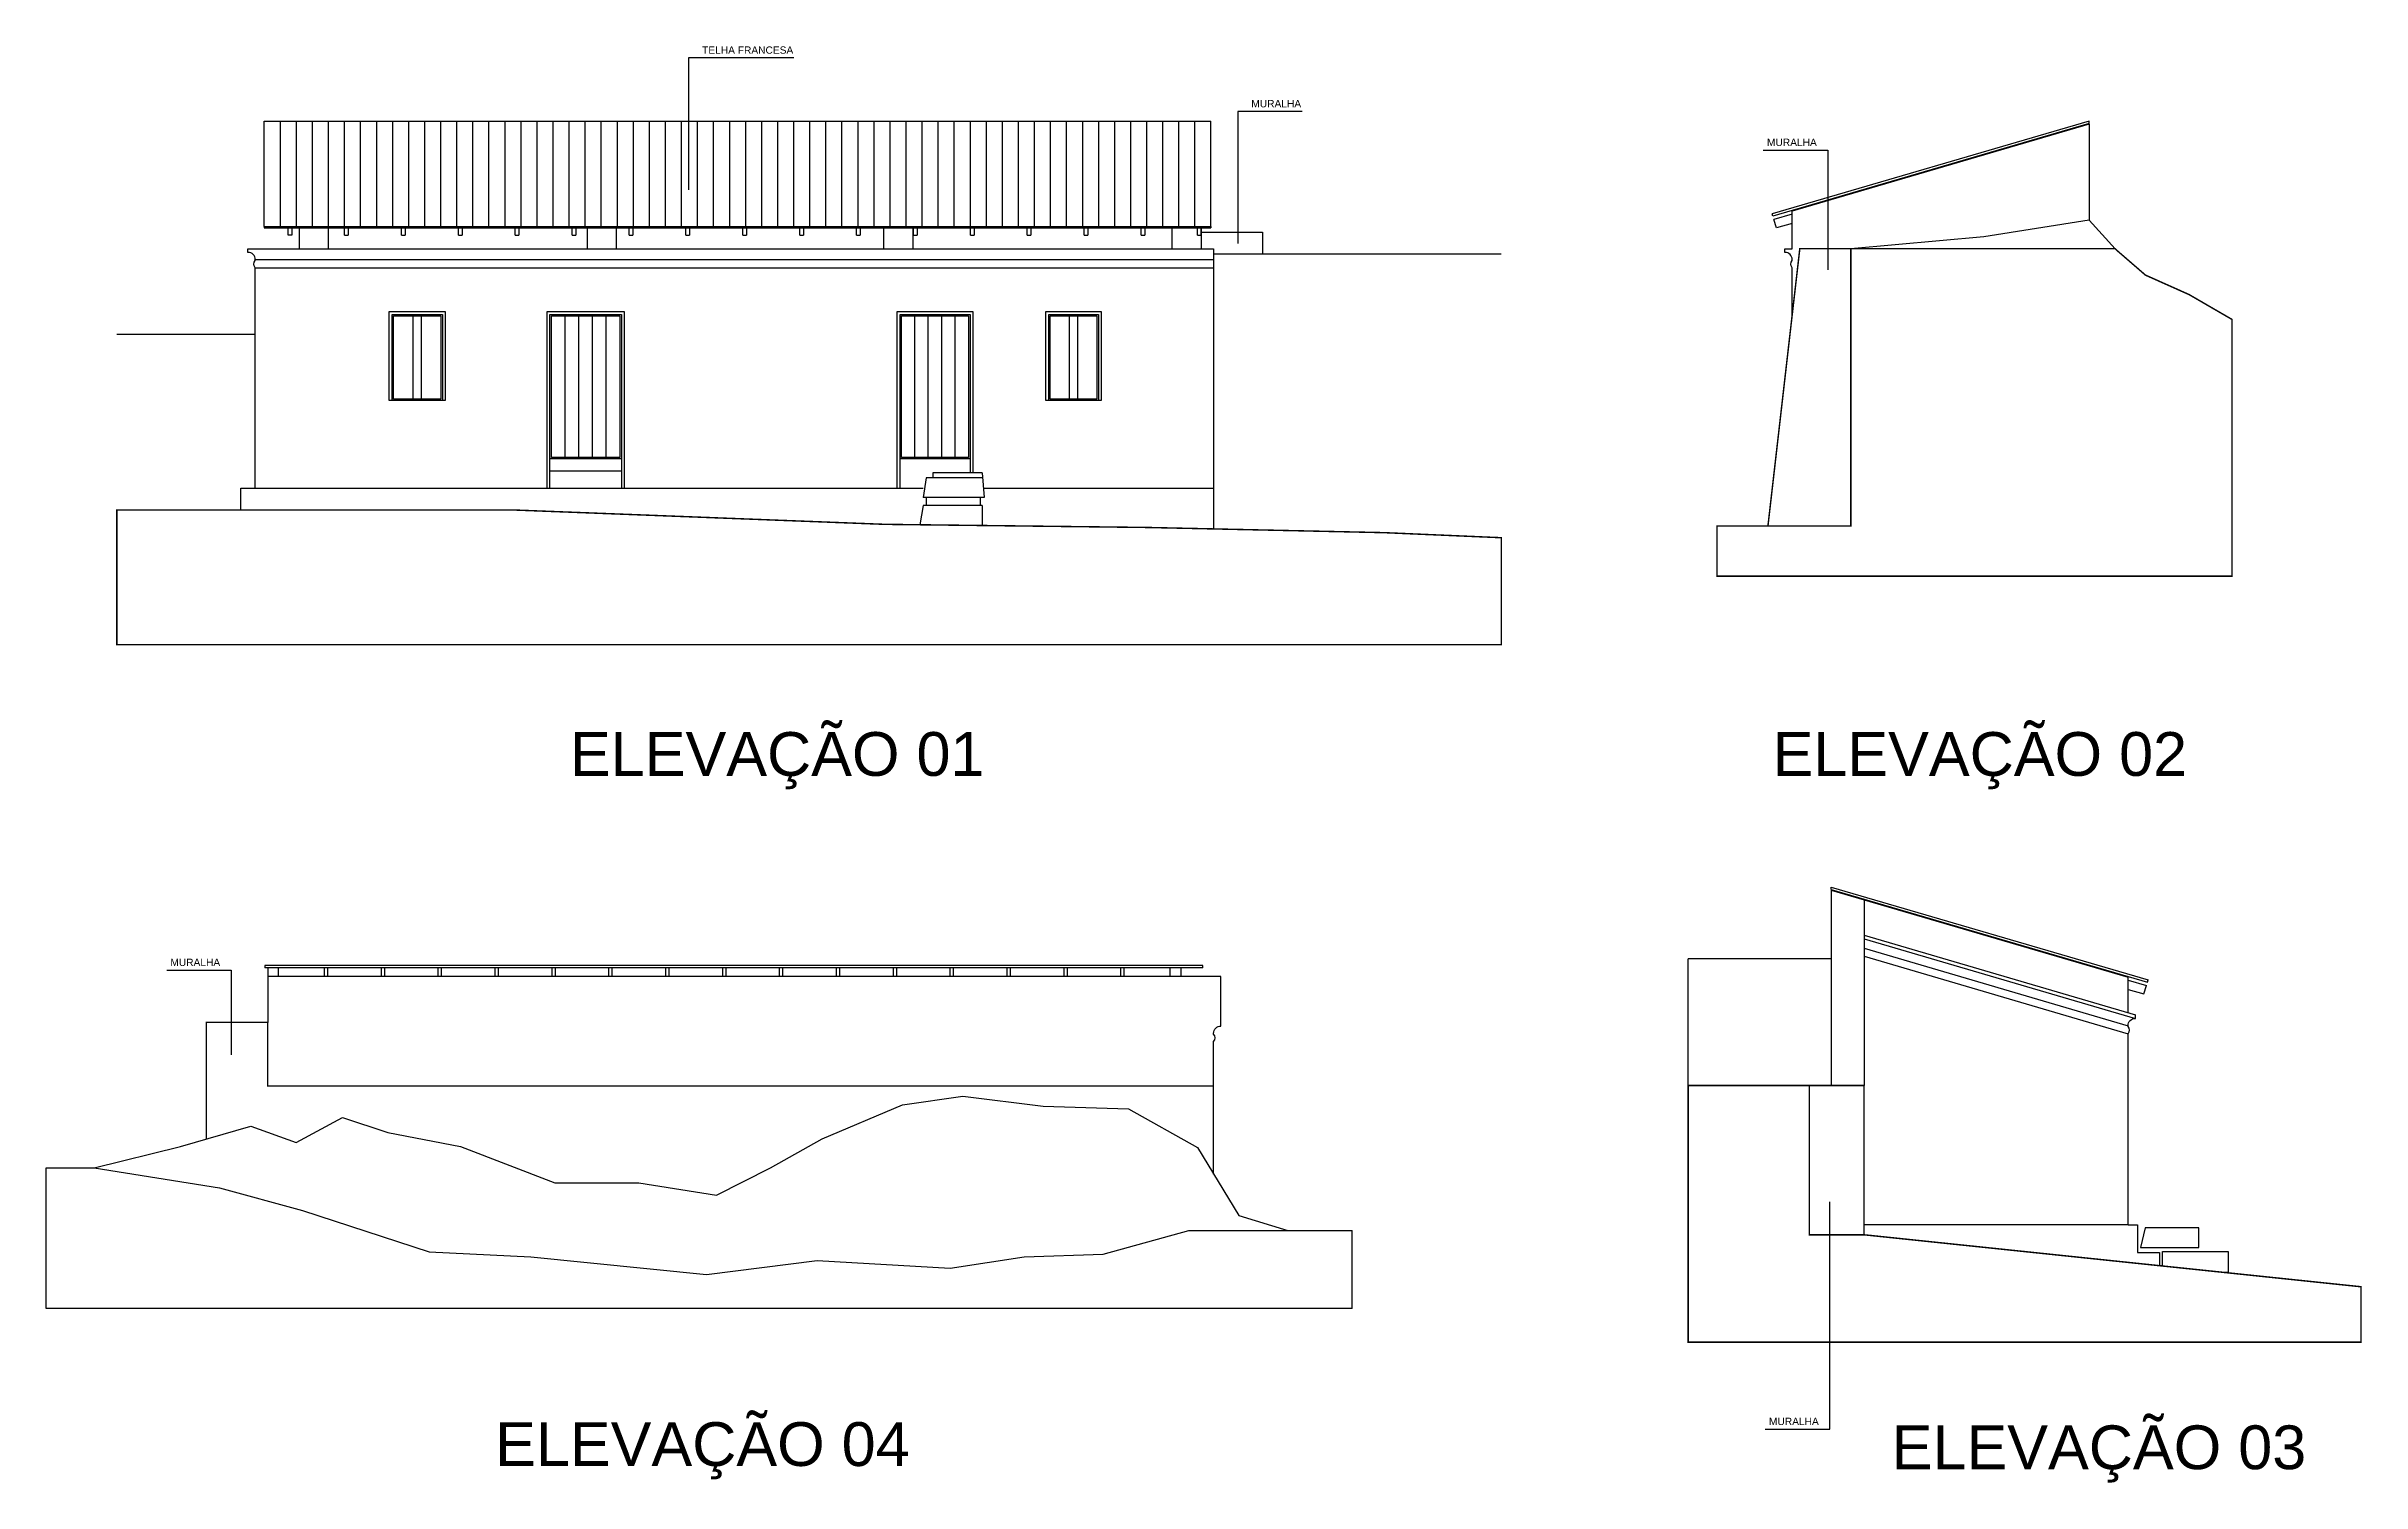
# Model space of a CAD drawing. Extents: x -15717 to -8144, y 2357 to 5009.
# Drawn here: x -11319 to -8144, y 3041 to 5009 of the extents above; entities that cross this region are included whole.
import ezdxf

# ---------------------------------------------------------------- set-up
doc = ezdxf.new("R2010")
doc.units = 0
doc.layers.add('PAREDE', color=7, linetype='CONTINUOUS')
doc.layers.add('PAREDE_FINA', color=7, linetype='CONTINUOUS')
doc.styles.add('TEXTO', font='ARIAL.TTF')

msp = doc.modelspace()

# ---------------------------------------------------------------- linework, layer by layer
at = {"layer": 'PAREDE', "const_width": 2}
for points in [[(-8844.67, 4731.82), (-8844.67, 4351.82), (-9028.08, 4351.82), (-9028.08, 4283.04), (-8321.94, 4283.04), (-8321.94, 4634.82), (-8380.8, 4668.92), (-8440.71, 4695.65), (-8480.3, 4729.87), (-8482.15, 4731.82), (-8914.67, 4731.82), (-8958.35, 4351.82)], [(-11052.37, 4373.82), (-10679.87, 4373.82), (-10169.02, 4354.07), (-9809, 4349.8), (-9484.55, 4342.69), (-9324, 4335.76), (-9324, 4189.15), (-11222.16, 4189.15), (-11222.16, 4373.82), (-11052.37, 4373.82)], [(-9718.37, 3584.22), (-11015.37, 3584.22), (-11015.37, 3671.46), (-11099.37, 3671.46), (-11099.37, 3511.74)], [(-8901.53, 3585), (-8901.53, 3380.42), (-8826.6, 3380.42)]]:
    msp.add_lwpolyline(points, dxfattribs=at)
msp.add_lwpolyline([(-8145.26, 3309.2), (-8145.26, 3233.23), (-9067.69, 3233.23), (-9067.69, 3585), (-8901.53, 3585), (-8826.6, 3585), (-8826.6, 3380.42)], close=True, dxfattribs=at)
at = {"layer": 'PAREDE'}
for points in [[(-8464.53, 3394), (-8451.53, 3394), (-8451.53, 3367), (-8451.53, 3356), (-8421.53, 3356), (-8421.53, 3338.08)], [(-8447.33, 3363.03), (-8367.33, 3363.03), (-8367.33, 3390.03), (-8441.09, 3390.03), (-8447.33, 3363.03)], [(-8417.3, 3337.64), (-8417.3, 3357.73), (-8327.3, 3357.73), (-8327.3, 3328.73), (-8332.11, 3328.73)]]:
    msp.add_lwpolyline(points, dxfattribs=at)
at = {"layer": 'PAREDE_FINA'}
for points in [[(-10294.17, 4993.44), (-10438.21, 4993.44), (-10438.21, 4812.42)], [(-11020.37, 4906.66), (-9722.37, 4906.66)], [(-11020.37, 4762.23), (-11020.37, 4906.66)], [(-10998.37, 4906.66), (-10998.37, 4762.23)], [(-10976.37, 4906.66), (-10976.37, 4762.23)], [(-10954.37, 4906.66), (-10954.37, 4762.23)], [(-10932.37, 4906.66), (-10932.37, 4762.23)], [(-10910.37, 4906.66), (-10910.37, 4762.23)], [(-10888.37, 4906.66), (-10888.37, 4762.23)], [(-10866.37, 4906.66), (-10866.37, 4762.23)], [(-10844.37, 4906.66), (-10844.37, 4762.23)], [(-10822.37, 4906.66), (-10822.37, 4762.23)], [(-10800.37, 4906.66), (-10800.37, 4762.23)], [(-10778.37, 4906.66), (-10778.37, 4762.23)], [(-10756.37, 4906.66), (-10756.37, 4762.23)], [(-10734.37, 4906.66), (-10734.37, 4762.23)], [(-10712.37, 4906.66), (-10712.37, 4762.23)], [(-10690.37, 4906.66), (-10690.37, 4762.23)], [(-10668.37, 4906.66), (-10668.37, 4762.23)], [(-10646.37, 4906.66), (-10646.37, 4762.23)], [(-10624.37, 4906.66), (-10624.37, 4762.23)], [(-10602.37, 4906.66), (-10602.37, 4762.23)], [(-10580.37, 4906.66), (-10580.37, 4762.23)], [(-10558.37, 4906.66), (-10558.37, 4762.23)], [(-10536.37, 4906.66), (-10536.37, 4762.23)], [(-10514.37, 4906.66), (-10514.37, 4762.23)], [(-10492.37, 4906.66), (-10492.37, 4762.23)], [(-10470.37, 4906.66), (-10470.37, 4762.23)], [(-10448.37, 4906.66), (-10448.37, 4762.23)], [(-10426.37, 4906.66), (-10426.37, 4762.23)], [(-10404.37, 4906.66), (-10404.37, 4762.23)], [(-10382.37, 4906.66), (-10382.37, 4762.23)], [(-10360.37, 4906.66), (-10360.37, 4762.23)], [(-10338.37, 4906.66), (-10338.37, 4762.23)], [(-10316.37, 4906.66), (-10316.37, 4762.23)], [(-10294.37, 4906.66), (-10294.37, 4762.23)], [(-10272.37, 4906.66), (-10272.37, 4762.23)], [(-10250.37, 4906.66), (-10250.37, 4762.23)], [(-10228.37, 4906.66), (-10228.37, 4762.23)], [(-10206.37, 4906.66), (-10206.37, 4762.23)], [(-10184.37, 4906.66), (-10184.37, 4762.23)], [(-10162.37, 4906.66), (-10162.37, 4762.23)], [(-10140.37, 4906.66), (-10140.37, 4762.23)], [(-10118.37, 4906.66), (-10118.37, 4762.23)], [(-10096.37, 4906.66), (-10096.37, 4762.23)], [(-10074.37, 4906.66), (-10074.37, 4762.23)], [(-10052.37, 4906.66), (-10052.37, 4762.23)], [(-10030.37, 4906.66), (-10030.37, 4762.23)], [(-10008.37, 4906.66), (-10008.37, 4762.23)], [(-9986.37, 4906.66), (-9986.37, 4762.23)], [(-9964.37, 4906.66), (-9964.37, 4762.23)], [(-9942.37, 4906.66), (-9942.37, 4762.23)], [(-9920.37, 4906.66), (-9920.37, 4762.23)], [(-9898.37, 4906.66), (-9898.37, 4762.23)], [(-9876.37, 4906.66), (-9876.37, 4762.23)], [(-9854.37, 4906.66), (-9854.37, 4762.23)], [(-9832.37, 4906.66), (-9832.37, 4762.23)], [(-9810.37, 4906.66), (-9810.37, 4762.23)], [(-9788.37, 4906.66), (-9788.37, 4762.23)], [(-9766.37, 4906.66), (-9766.37, 4762.23)], [(-9744.37, 4906.66), (-9744.37, 4762.23)], [(-9722.37, 4762.23), (-9722.37, 4906.66)], [(-9596.89, 4920.01), (-9685.21, 4920.01), (-9685.21, 4738.99)], [(-8518.09, 4906.66), (-8952.4, 4779.42)], [(-8518.09, 4903.53), (-8951.56, 4776.54)], [(-8518.09, 4902.49), (-8925.09, 4783.25)], [(-8518.09, 4903.53), (-8518.09, 4906.66)], [(-8518.09, 4902.49), (-8518.09, 4771.07)], [(-8964.7, 4867.01), (-8876.39, 4867.01), (-8876.39, 4703.07)], [(-11020.37, 4762.23), (-9722.37, 4762.23)], [(-11020.37, 4762.23), (-11020.37, 4760.23)], [(-9722.37, 4762.23), (-9722.37, 4760.23)], [(-8951.56, 4776.54), (-8952.4, 4779.42)], [(-8925.09, 4779.09), (-8950.16, 4771.74)], [(-8946.78, 4760.23), (-8950.16, 4771.74)], [(-8925.09, 4766.58), (-8946.78, 4760.23)], [(-8925.09, 4731.82), (-8925.09, 4783.25)], [(-8518.09, 4771.07), (-8662.18, 4748.05), (-8844.67, 4731.82)], [(-8482.15, 4731.82), (-8518.09, 4771.07)], [(-11020.37, 4760.23), (-9750.37, 4760.23)], [(-10987.37, 4750.23), (-10987.37, 4760.23)], [(-10982.37, 4750.23), (-10987.37, 4750.23)], [(-10982.37, 4760.23), (-10982.37, 4750.23)], [(-10972.37, 4760.23), (-10972.37, 4731.82)], [(-10932.37, 4760.23), (-10932.37, 4731.82)], [(-10909.87, 4750.23), (-10909.87, 4760.23)], [(-10909.87, 4750.23), (-10904.87, 4750.23)], [(-10904.87, 4760.23), (-10904.87, 4750.23)], [(-10831.87, 4750.23), (-10831.87, 4760.23)], [(-10831.87, 4750.23), (-10826.87, 4750.23)], [(-10826.87, 4760.23), (-10826.87, 4750.23)], [(-10753.87, 4750.23), (-10753.87, 4760.23)], [(-10753.87, 4750.23), (-10748.87, 4750.23)], [(-10748.87, 4760.23), (-10748.87, 4750.23)], [(-10675.87, 4750.23), (-10675.87, 4760.23)], [(-10675.87, 4750.23), (-10670.87, 4750.23)], [(-10670.87, 4760.23), (-10670.87, 4750.23)], [(-10597.87, 4750.23), (-10597.87, 4760.23)], [(-10597.87, 4750.23), (-10592.87, 4750.23)], [(-10592.87, 4760.23), (-10592.87, 4750.23)], [(-10577.37, 4760.23), (-10577.37, 4731.82)], [(-10537.37, 4760.23), (-10537.37, 4731.82)], [(-10519.87, 4750.23), (-10519.87, 4760.23)], [(-10519.87, 4750.23), (-10514.87, 4750.23)], [(-10514.87, 4760.23), (-10514.87, 4750.23)], [(-10441.87, 4750.23), (-10441.87, 4760.23)], [(-10441.87, 4750.23), (-10436.87, 4750.23)], [(-10436.87, 4760.23), (-10436.87, 4750.23)], [(-10363.87, 4750.23), (-10363.87, 4760.23)], [(-10363.87, 4750.23), (-10358.87, 4750.23)], [(-10358.87, 4760.23), (-10358.87, 4750.23)], [(-10285.87, 4750.23), (-10285.87, 4760.23)], [(-10285.87, 4750.23), (-10280.87, 4750.23)], [(-10280.87, 4760.23), (-10280.87, 4750.23)], [(-10207.87, 4750.23), (-10207.87, 4760.23)], [(-10207.87, 4750.23), (-10202.87, 4750.23)], [(-10202.87, 4760.23), (-10202.87, 4750.23)], [(-10170.37, 4731.82), (-10170.37, 4760.23)], [(-10130.37, 4731.82), (-10130.37, 4760.23)], [(-10129.87, 4750.23), (-10129.87, 4760.23)], [(-10129.87, 4750.23), (-10124.87, 4750.23)], [(-10124.87, 4760.23), (-10124.87, 4750.23)], [(-10051.87, 4750.23), (-10051.87, 4760.23)], [(-10051.87, 4750.23), (-10046.87, 4750.23)], [(-10046.87, 4760.23), (-10046.87, 4750.23)], [(-9973.87, 4750.23), (-9973.87, 4760.23)], [(-9973.87, 4750.23), (-9968.87, 4750.23)], [(-9968.87, 4760.23), (-9968.87, 4750.23)], [(-9895.87, 4750.23), (-9895.87, 4760.23)], [(-9895.87, 4750.23), (-9890.87, 4750.23)], [(-9890.87, 4760.23), (-9890.87, 4750.23)], [(-9817.87, 4750.23), (-9817.87, 4760.23)], [(-9817.87, 4750.23), (-9812.87, 4750.23)], [(-9812.87, 4760.23), (-9812.87, 4750.23)], [(-9775.37, 4731.82), (-9775.37, 4760.23)], [(-9750.37, 4760.23), (-9722.37, 4760.23)], [(-9740.37, 4750.23), (-9740.37, 4760.23)], [(-9740.37, 4750.23), (-9735.37, 4750.23)], [(-9735.37, 4750.23), (-9735.37, 4760.23)], [(-9735.37, 4760.23), (-9735.37, 4742.82)], [(-9735.37, 4754.49), (-9651.37, 4754.49)], [(-9735.37, 4742.82), (-9735.37, 4731.82)], [(-9719.43, 4731.82), (-9718.37, 4731.82)], [(-9718.37, 4731.82), (-9718.37, 4347.81)], [(-9651.37, 4754.49), (-9651.37, 4724.91)], [(-8935.09, 4731.82), (-8925.09, 4731.82)], [(-11032.37, 4716.82), (-9718.37, 4716.82)], [(-11032.37, 4705.82), (-9718.37, 4705.82)], [(-9718.37, 4724.91), (-9324, 4724.91)], [(-8925.09, 4715.82), (-8925.09, 4716.82)], [(-10848.87, 4523.82), (-10848.87, 4645.82), (-10771.87, 4645.82), (-10771.87, 4523.82)], [(-10844.87, 4523.82), (-10844.87, 4641.82), (-10775.87, 4641.82), (-10775.87, 4523.82)], [(-10842.87, 4525.82), (-10842.87, 4639.82), (-10777.87, 4639.82), (-10777.87, 4525.82)], [(-10816.37, 4639.82), (-10816.37, 4525.82)], [(-10804.37, 4525.82), (-10804.37, 4639.82)], [(-10632.37, 4403.82), (-10632.37, 4645.82), (-10526.37, 4645.82), (-10526.37, 4403.82)], [(-10628.37, 4403.82), (-10628.37, 4641.82), (-10530.37, 4641.82), (-10530.37, 4403.82)], [(-10626.37, 4445.82), (-10626.37, 4639.82), (-10532.37, 4639.82), (-10532.37, 4445.82)], [(-10607.57, 4445.82), (-10607.57, 4639.82)], [(-10588.77, 4445.82), (-10588.77, 4639.82)], [(-10569.97, 4445.82), (-10569.97, 4639.82)], [(-10551.17, 4445.82), (-10551.17, 4639.82)], [(-10152.37, 4403.82), (-10152.37, 4645.82), (-10048.37, 4645.82), (-10048.37, 4424.82)], [(-10148.37, 4403.82), (-10148.37, 4641.82), (-10052.37, 4641.82), (-10052.37, 4424.82)], [(-10146.37, 4445.82), (-10146.37, 4639.82), (-10054.37, 4639.82), (-10054.37, 4445.82)], [(-10127.97, 4445.82), (-10127.97, 4639.82)], [(-10109.57, 4445.82), (-10109.57, 4639.82)], [(-10091.17, 4445.82), (-10091.17, 4639.82)], [(-10072.77, 4445.82), (-10072.77, 4639.82)], [(-9948.37, 4523.82), (-9948.37, 4645.82), (-9872.37, 4645.82), (-9872.37, 4523.82)], [(-9944.37, 4523.82), (-9944.37, 4641.82), (-9876.37, 4641.82), (-9876.37, 4523.82)], [(-9942.37, 4525.82), (-9942.37, 4639.82), (-9878.37, 4639.82), (-9878.37, 4525.82)], [(-9916.37, 4639.82), (-9916.37, 4525.82)], [(-9904.37, 4525.82), (-9904.37, 4639.82)], [(-11032.37, 4614.31), (-11222.16, 4614.31)], [(-10771.87, 4523.82), (-10848.87, 4523.82)], [(-10777.87, 4525.82), (-10842.87, 4525.82)], [(-9872.37, 4523.82), (-9948.37, 4523.82)], [(-9878.37, 4525.82), (-9942.37, 4525.82)], [(-10532.37, 4445.82), (-10626.37, 4445.82)], [(-10054.37, 4445.82), (-10146.37, 4445.82)], [(-10530.37, 4443.82), (-10628.37, 4443.82)], [(-10530.37, 4426.82), (-10628.37, 4426.82)], [(-10052.37, 4443.82), (-10148.37, 4443.82)], [(-10112.53, 4417.82), (-10116.45, 4390.82)], [(-10035.05, 4417.82), (-10112.53, 4417.82)], [(-10035.57, 4424.82), (-10103.54, 4424.82)], [(-10103.54, 4424.82), (-10103.54, 4417.82)], [(-10035.57, 4424.82), (-10033.04, 4390.82)], [(-11032.37, 4403.82), (-10116.45, 4403.82)], [(-10033.04, 4390.82), (-10116.45, 4390.82)], [(-10112.53, 4390.82), (-10112.53, 4379.82)], [(-10038.34, 4390.82), (-10038.34, 4379.82)], [(-10034.01, 4403.82), (-9718.37, 4403.82)], [(-10116.45, 4379.82), (-10121.05, 4353.5)], [(-10035.57, 4379.82), (-10116.45, 4379.82)], [(-10035.57, 4379.82), (-10035.57, 4352.48)], [(-8871.53, 3856.84), (-8437.22, 3729.61)], [(-8871.53, 3853.72), (-8871.53, 3856.84)], [(-8871.53, 3853.72), (-8438.07, 3726.73)], [(-8871.53, 3852.68), (-8871.53, 3585)], [(-8871.53, 3852.68), (-8464.53, 3733.44)], [(-8826.6, 3839.51), (-8826.6, 3585)], [(-8826.6, 3791), (-8454.53, 3682)], [(-8826.6, 3786), (-8454.53, 3677)], [(-9733.37, 3749.46), (-11019.37, 3749.46)], [(-11019.37, 3749.46), (-11019.37, 3746.46)], [(-9733.37, 3746.46), (-11019.37, 3746.46)], [(-11015.37, 3746.46), (-11015.37, 3671.46)], [(-11000.37, 3734.46), (-11000.37, 3746.46)], [(-10937.87, 3746.46), (-10937.87, 3734.46)], [(-10932.87, 3734.46), (-10932.87, 3746.46)], [(-10859.87, 3746.46), (-10859.87, 3734.46)], [(-10854.87, 3734.46), (-10854.87, 3746.46)], [(-10781.87, 3746.46), (-10781.87, 3734.46)], [(-10776.87, 3734.46), (-10776.87, 3746.46)], [(-10703.87, 3746.46), (-10703.87, 3734.46)], [(-10698.87, 3734.46), (-10698.87, 3746.46)], [(-10625.87, 3746.46), (-10625.87, 3734.46)], [(-10620.87, 3734.46), (-10620.87, 3746.46)], [(-10547.87, 3746.46), (-10547.87, 3734.46)], [(-10542.87, 3734.46), (-10542.87, 3746.46)], [(-10469.87, 3746.46), (-10469.87, 3734.46)], [(-10464.87, 3734.46), (-10464.87, 3746.46)], [(-10391.87, 3746.46), (-10391.87, 3734.46)], [(-10386.87, 3734.46), (-10386.87, 3746.46)], [(-10313.87, 3746.46), (-10313.87, 3734.46)], [(-10308.87, 3734.46), (-10308.87, 3746.46)], [(-10235.87, 3746.46), (-10235.87, 3734.46)], [(-10230.87, 3734.46), (-10230.87, 3746.46)], [(-10157.87, 3746.46), (-10157.87, 3734.46)], [(-10152.87, 3734.46), (-10152.87, 3746.46)], [(-10079.87, 3746.46), (-10079.87, 3734.46)], [(-10074.87, 3734.46), (-10074.87, 3746.46)], [(-10001.87, 3746.46), (-10001.87, 3734.46)], [(-9996.87, 3734.46), (-9996.87, 3746.46)], [(-9923.87, 3746.46), (-9923.87, 3734.46)], [(-9918.87, 3734.46), (-9918.87, 3746.46)], [(-9845.87, 3746.46), (-9845.87, 3734.46)], [(-9840.87, 3734.46), (-9840.87, 3746.46)], [(-9778.37, 3746.46), (-9778.37, 3734.46)], [(-9763.37, 3746.46), (-9763.37, 3734.46)], [(-9733.37, 3746.46), (-9733.37, 3749.46)], [(-8871.53, 3758.58), (-9067.69, 3758.58)], [(-9067.69, 3585), (-9067.69, 3758.58)], [(-8826.6, 3773.07), (-8464.53, 3667)], [(-8826.6, 3762.07), (-8464.53, 3656)], [(-11153.85, 3743.15), (-11065.53, 3743.15), (-11065.53, 3626.99)], [(-9708.37, 3734.46), (-11015.37, 3734.46)], [(-9708.37, 3671.46), (-9708.37, 3734.46)], [(-8464.53, 3684.93), (-8464.53, 3733.44)], [(-8464.53, 3729.27), (-8439.47, 3721.93)], [(-8464.53, 3716.77), (-8442.85, 3710.42)], [(-8442.85, 3710.42), (-8439.47, 3721.93)], [(-8438.07, 3726.73), (-8437.22, 3729.61)], [(-11253.48, 3472.1), (-11134.72, 3501.64), (-11038.33, 3529.17), (-10976.37, 3506.8), (-10912.68, 3541.21), (-10850.72, 3520.57), (-10750.89, 3501.64), (-10621.8, 3451.75), (-10506.48, 3451.75), (-10399.76, 3434.54), (-10325.75, 3472.39), (-10255.18, 3511.96), (-10145.03, 3558.42), (-10062.41, 3570.46), (-9952.25, 3556.7), (-9835.21, 3553.26), (-9740.54, 3499.92), (-9683.74, 3407.02), (-9616.62, 3386.37)], [(-9528.58, 3279.46), (-11318.89, 3279.46), (-11318.89, 3472.1), (-11253.48, 3472.1)], [(-11253.48, 3472.1), (-11081.36, 3444.87), (-10967.76, 3413.9), (-10793.92, 3357.12), (-10654.5, 3350.24), (-10413.53, 3326.15), (-10262.07, 3345.08), (-10079.62, 3334.76), (-9978.07, 3350.24), (-9869.63, 3353.68), (-9752.59, 3386.37), (-9528.58, 3386.37)], [(-8961.98, 3114.04), (-8873.67, 3114.04), (-8873.67, 3425.45)], [(-9528.58, 3279.46), (-9528.58, 3386.37)], [(-8464.53, 3394), (-8826.6, 3394)]]:
    msp.add_lwpolyline(points, dxfattribs=at)
for points in [[(-11052.37, 4373.82), (-11052.37, 4403.82), (-11032.37, 4403.82), (-11032.37, 4705.82, -0.4), (-11032.37, 4715.82), (-11032.37, 4716.82, 0.4142136), (-11042.37, 4726.82), (-11042.37, 4731.82), (-9718.37, 4731.82)], [(-8925.09, 4641.15), (-8925.09, 4705.82, -0.4), (-8925.09, 4715.82), (-8925.09, 4716.82, 0.4142136), (-8935.09, 4726.82), (-8935.09, 4731.82)], [(-9718.37, 3463.65), (-9718.37, 3645.46, 0.4), (-9718.37, 3655.46), (-9718.37, 3656.46, -0.4142136), (-9708.37, 3666.46), (-9708.37, 3671.46)], [(-8464.53, 3394), (-8464.53, 3656, 0.4), (-8464.53, 3666), (-8464.53, 3667, -0.4142136), (-8454.53, 3677), (-8454.53, 3682)]]:
    msp.add_lwpolyline(points, format="xyb", dxfattribs=at)

# ---------------------------------------------------------------- texts
at = {"layer": 'PAREDE_FINA', "style": 'TEXTO'}
for s, height, p in [('TELHA FRANCESA', 10, (-10419.71, 4999.05)), ('MURALHA', 10, (-9666.7, 4925.62)), ('MURALHA', 10, (-8959.65, 4872.62)), ('ELEVAÇÃO 01', 60, (-10600.89, 4009.36)), ('ELEVAÇÃO 02', 60, (-8951.99, 4009.36)), ('MURALHA', 10, (-11148.8, 3748.76)), ('ELEVAÇÃO 04', 60, (-10703.5, 3063.58)), ('MURALHA', 10, (-8956.93, 3119.65)), ('ELEVAÇÃO 03', 60, (-8788.63, 3059.17))]:
    msp.add_text(s, height=height, dxfattribs=at).set_placement(p)

doc.saveas('drawing.dxf')
